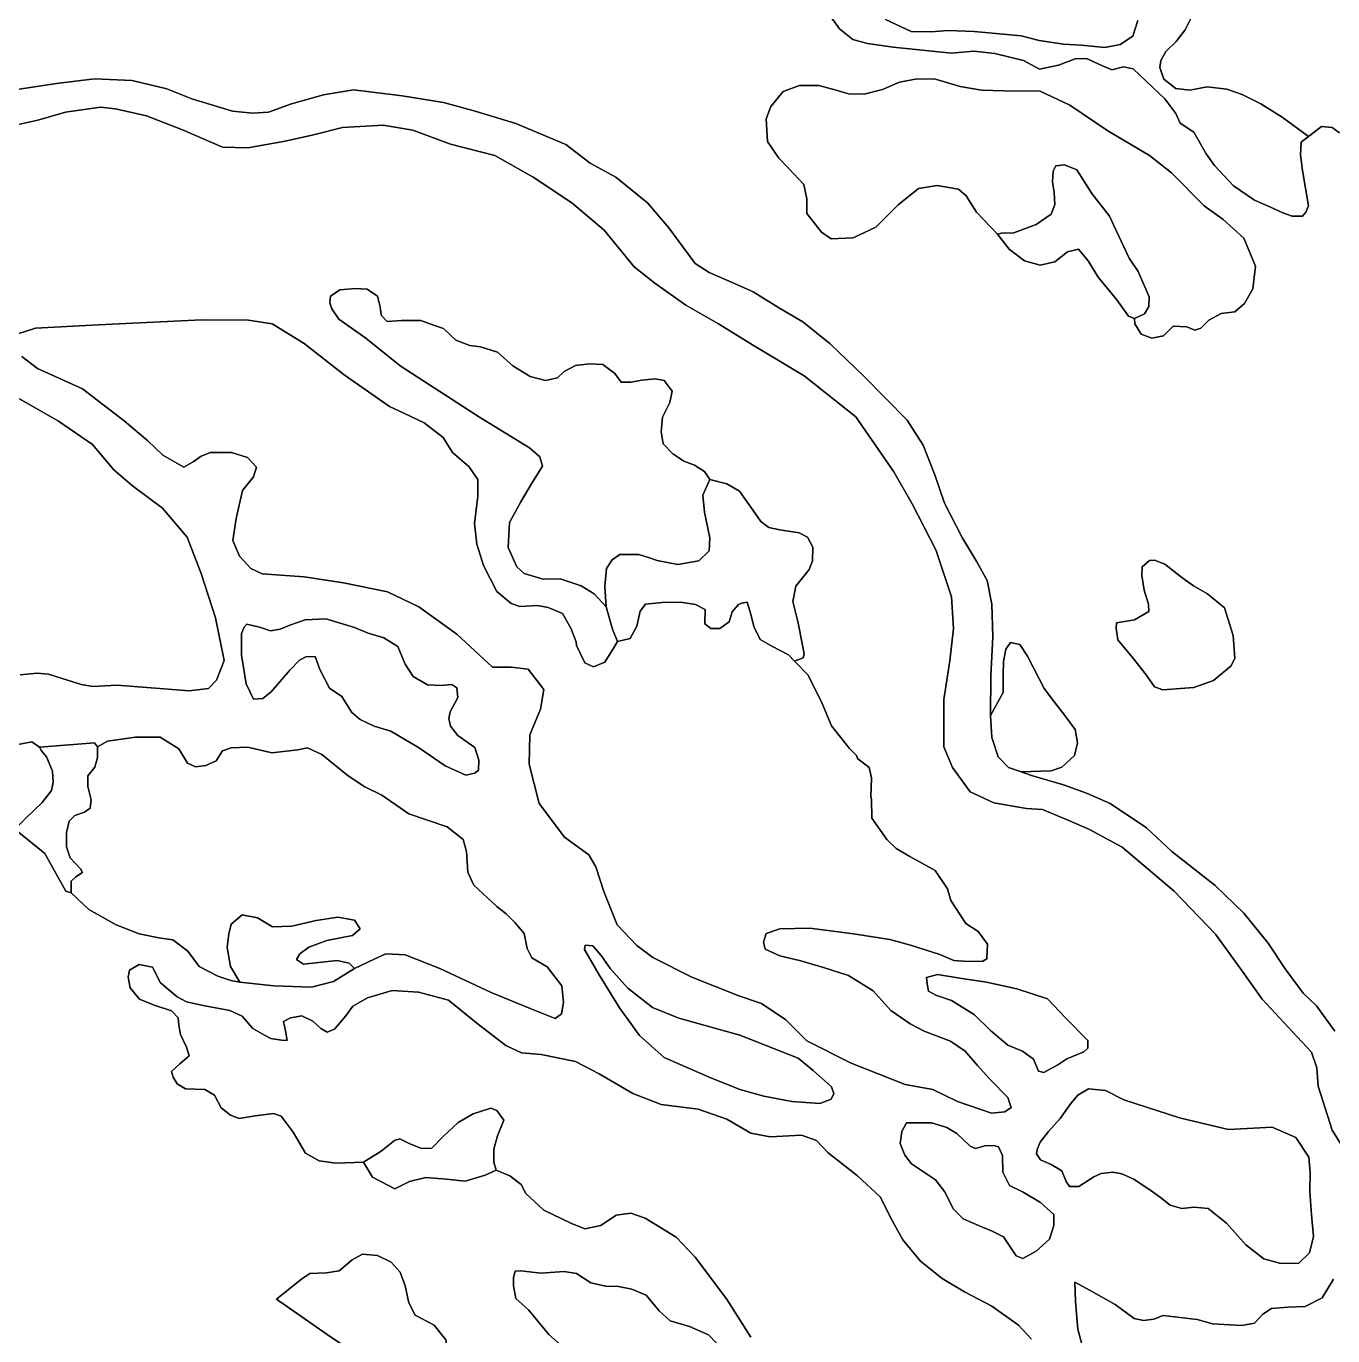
# Model space of a CAD drawing. Header units: inches. Extents: x 288635 to 1232953, y 676945 to 1655780.
# Drawn here: x 515215 to 532938, y 738038 to 755798 of the extents above; entities that cross this region are included whole.
import ezdxf

# ---------------------------------------------------------------- set-up
doc = ezdxf.new("R2010")
doc.units = ezdxf.units.IN
doc.header["$MEASUREMENT"] = 0

msp = doc.modelspace()

# ---------------------------------------------------------------- linework, layer by layer
at = {"color": 1}
for points in [[(526077.1665, 756000.0593), (526244.8069, 755761.2988), (526427.6872, 755619.0585), (526625.8076, 755563.1784), (526976.3283, 755512.3783), (527763.8886, 755430.8721), (528069.7476, 755458.3888), (528355.4982, 755426.6387), (528742.8489, 755331.3885), (528958.7494, 755217.0883), (529215.2899, 755270.4284), (529443.8903, 755356.7886), (529596.2906, 755361.8686), (529814.7311, 755260.2684), (529941.7313, 755204.3883), (530099.2116, 755245.0283), (530231.2919, 755219.6283), (530658.0128, 754813.2275), (530810.4131, 754615.1071), (530866.2932, 754483.0268), (531054.2536, 754361.1066), (531221.8939, 754066.466), (531332.0977, 753908.4379), (531592.5098, 753633.0407), (531876.9904, 753440.0003), (532085.2708, 753348.5601), (532257.9911, 753267.2799), (532384.9914, 753221.5598), (532527.2317, 753221.5598), (532572.9518, 753277.4399), (532608.5118, 753363.8001), (532525.8067, 753840.1078), (532500.115, 754052.0645), (532506.5379, 754225.4837), (532606.2062, 754300.2349), (532686.38, 754360.3652), (532782.724, 754437.4404), (532930.4514, 754424.5946), (533026.7954, 754353.9423)], [(531027.5906, 755927.5347), (530936.1504, 755749.7344), (530814.2301, 755592.2541), (530814.2301, 755592.2541), (530671.9898, 755455.0938), (530605.9497, 755333.1735), (530590.7097, 755236.6533), (530646.5898, 755079.173), (530809.1501, 754952.1728), (530997.1105, 754931.8527), (531235.871, 754977.5728), (531500.0315, 754942.0128), (531708.3119, 754870.8926), (531962.3124, 754743.8924), (532251.873, 754566.092), (532606.2062, 754300.2349), (532506.5379, 754225.4837), (532500.115, 754052.0645), (532525.8067, 753840.1078), (532608.5118, 753363.8001), (532572.9518, 753277.4399), (532527.2317, 753221.5598), (532384.9914, 753221.5598), (532257.9911, 753267.2799), (532085.2708, 753348.5601), (531876.9904, 753440.0003), (531592.5098, 753633.0407), (531332.0977, 753908.4379), (531221.8939, 754066.466), (531054.2536, 754361.1066), (530866.2932, 754483.0268), (530810.4131, 754615.1071), (530658.0128, 754813.2275), (530231.2919, 755219.6283), (530099.2116, 755245.0283), (529941.7313, 755204.3883), (529814.7311, 755260.2684), (529596.2906, 755361.8686), (529443.8903, 755356.7886), (529215.2899, 755270.4284), (528958.7494, 755217.0883), (528742.8489, 755331.3885), (528355.4982, 755426.6387), (528069.7476, 755458.3888), (527763.8886, 755430.8721), (526976.3283, 755512.3783), (526625.8076, 755563.1784), (526427.6872, 755619.0585), (526244.8069, 755761.2988), (526077.1665, 756000.0593)], [(530291.7228, 755875.3114), (530225.6826, 755661.951), (530052.9623, 755550.1908), (529844.6819, 755509.5507), (529529.7213, 755540.0308), (529285.8808, 755555.2708), (528955.6801, 755606.0709), (528711.8396, 755667.031), (528071.7583, 755727.9911), (527721.2376, 755738.1512), (527487.5572, 755722.9111), (527218.3166, 755727.9911), (526872.8759, 755890.5515)], [(526872.8759, 755890.5515), (527218.3166, 755727.9911), (527487.5572, 755722.9111), (527721.2376, 755738.1512), (528071.7583, 755727.9911), (528711.8396, 755667.031), (528955.6801, 755606.0709), (529285.8808, 755555.2708), (529529.7213, 755540.0308), (529844.6819, 755509.5507), (530052.9623, 755550.1908), (530225.6826, 755661.951), (530291.7228, 755875.3114)], [(533026.7954, 754353.9423), (532930.4514, 754424.5946), (532782.724, 754437.4404), (532686.38, 754360.3652), (532606.2062, 754300.2349), (532251.873, 754566.092), (531962.3124, 754743.8924), (531708.3119, 754870.8926), (531500.0315, 754942.0128), (531235.871, 754977.5728), (530997.1105, 754931.8527), (530809.1501, 754952.1728), (530646.5898, 755079.173), (530590.7097, 755236.6533), (530605.9497, 755333.1735), (530671.9898, 755455.0938), (530814.2301, 755592.2541), (530936.1504, 755749.7344), (531027.5906, 755927.5347)], [(532964.1071, 742168.0234), (532715.1866, 742513.4641), (532537.3862, 742686.1844), (532293.5457, 743016.3851), (532059.8653, 743361.8258), (531729.6646, 743768.2266), (531473.3876, 744017.7594), (531343.5838, 744144.1473), (530754.3027, 744606.4282), (530408.862, 744926.4689), (529916.101, 745256.6695), (529596.0603, 745398.9098), (529286.1797, 745510.6701), (528849.2988, 745637.6703), (528710.3165, 745685.5167), (529116.4284, 745700.4014), (529263.7487, 745751.2015), (529436.4691, 745908.6818), (529477.1092, 746081.4022), (529441.5491, 746259.2025), (529304.3888, 746452.2429), (529162.1485, 746630.0433), (529024.9883, 746818.0036), (528796.3878, 747254.8845), (528694.7876, 747412.3648), (528567.7873, 747437.7649), (528501.7472, 747351.4047), (528471.2671, 747183.7644), (528466.1871, 747005.964), (528466.1871, 746762.1235), (528295.5777, 746450.4719), (528300.6577, 746988.953), (528326.0578, 747517.2741), (528310.8178, 747959.235), (528249.8576, 748279.2756), (528107.6174, 748533.2761), (527909.497, 748863.4768), (527670.7365, 749330.8377), (527538.6562, 749711.8385), (527381.1759, 750118.2393), (527162.7355, 750453.5199), (526578.5343, 751052.9611), (526121.3334, 751489.842), (525750.4926, 751789.5626), (525432.2512, 751974.8772), (525076.6505, 752193.3176), (524822.65, 752310.1578), (524477.2093, 752457.4781), (524289.2489, 752579.3984), (524121.6086, 752807.9988), (523933.6482, 753061.9993), (523644.0876, 753402.36), (523576.0401, 753457.5985), (523212.2867, 753752.8807), (522866.846, 753940.8411), (522536.6454, 754194.8416), (521855.924, 754479.3222), (521307.2829, 754646.9625), (520875.4821, 754763.8027), (520316.6809, 754855.2429), (519874.7201, 754906.043), (519656.2796, 754936.5231), (519249.8788, 754865.4029), (518812.9979, 754743.4827), (518503.1173, 754631.7225), (518284.6769, 754616.4824), (518015.4363, 754646.9625), (517461.7152, 754814.6028), (517121.3546, 754946.6831), (516653.9936, 755063.5233), (516140.9126, 755083.8434), (515627.8316, 755022.8832), (515002.9903, 754926.3631)], [(515002.9903, 754926.3631), (515627.8316, 755022.8832), (516140.9126, 755083.8434), (516653.9936, 755063.5233), (517121.3546, 754946.6831), (517461.7152, 754814.6028), (518015.4363, 754646.9625), (518284.6769, 754616.4824), (518503.1173, 754631.7225), (518812.9979, 754743.4827), (519249.8788, 754865.4029), (519656.2796, 754936.5231), (519874.7201, 754906.043), (520316.6809, 754855.2429), (520875.4821, 754763.8027), (521307.2829, 754646.9625), (521855.924, 754479.3222), (522536.6454, 754194.8416), (522866.846, 753940.8411), (523212.2867, 753752.8807), (523576.0401, 753457.5985), (523644.0876, 753402.36), (523933.6482, 753061.9993), (524121.6086, 752807.9988), (524289.2489, 752579.3984), (524477.2093, 752457.4781), (524822.65, 752310.1578), (525076.6505, 752193.3176), (525432.2512, 751974.8772), (525750.4926, 751789.5626), (526121.3334, 751489.842), (526578.5343, 751052.9611), (527162.7355, 750453.5199), (527381.1759, 750118.2393), (527538.6562, 749711.8385), (527670.7365, 749330.8377), (527909.497, 748863.4768), (528107.6174, 748533.2761), (528249.8576, 748279.2756), (528310.8178, 747959.235), (528326.0578, 747517.2741), (528300.6577, 746988.953), (528295.5777, 746450.4719), (528310.8178, 746150.7513), (528397.1779, 745891.6708), (528539.4182, 745744.3505), (528710.3165, 745685.5167), (528849.2988, 745637.6703), (529286.1797, 745510.6701), (529596.0603, 745398.9098), (529916.101, 745256.6695), (530408.862, 744926.4689), (530754.3027, 744606.4282), (531343.5838, 744144.1473), (531473.3876, 744017.7594), (531729.6646, 743768.2266), (532059.8653, 743361.8258), (532293.5457, 743016.3851), (532537.3862, 742686.1844), (532715.1866, 742513.4641), (532964.1071, 742168.0234)], [(514759.1498, 754387.882), (515373.8311, 754525.0423), (515749.7518, 754631.7225), (516222.1928, 754697.7626), (516425.3932, 754677.4426), (516847.034, 754580.9224), (517334.715, 754392.962), (517878.2761, 754159.2815), (518223.7168, 754149.1215), (518726.6378, 754240.5617), (519112.7185, 754326.9219), (519503.8793, 754423.442), (520057.6004, 754453.9221), (520458.9212, 754387.882), (520972.0023, 754199.9216), (521571.4435, 754042.4413), (522089.6045, 753752.8807), (522617.9255, 753402.36), (523054.8064, 753031.5193), (523461.2072, 752533.6783), (523740.6078, 752315.2378), (524162.2486, 752015.5172), (524604.2095, 751761.5167), (525066.4904, 751477.0362), (525765.7327, 751058.0412), (526466.7741, 750499.24), (526984.9351, 749752.4785), (527233.8556, 749320.6777), (527553.8963, 748695.8364), (527767.2567, 748060.8352), (527792.6567, 747629.0343), (527741.8566, 747192.1534), (527660.5765, 746668.9124), (527660.5765, 746196.4714), (527660.5765, 746023.7511), (527777.4167, 745744.3505), (528021.2572, 745414.1499), (528341.2978, 745266.8296), (528783.2587, 745190.6294), (529001.6991, 745175.3894), (529357.2999, 745028.0691), (529636.7004, 744906.1488), (530078.6613, 744662.3084), (530784.7827, 744067.9472), (531348.6638, 743483.746), (531689.0245, 743011.3051), (531978.5851, 742604.9042), (532390.0659, 742157.8634), (532649.1464, 741883.5428), (532720.2666, 741670.1824), (532740.5866, 741421.2619), (532928.547, 740826.9007), (533202.8676, 740390.0198)], [(533202.8676, 740390.0198), (532928.547, 740826.9007), (532740.5866, 741421.2619), (532720.2666, 741670.1824), (532649.1464, 741883.5428), (532390.0659, 742157.8634), (531978.5851, 742604.9042), (531689.0245, 743011.3051), (531348.6638, 743483.746), (530784.7827, 744067.9472), (530078.6613, 744662.3084), (529636.7004, 744906.1488), (529357.2999, 745028.0691), (529001.6991, 745175.3894), (528783.2587, 745190.6294), (528341.2978, 745266.8296), (528021.2572, 745414.1499), (527777.4167, 745744.3505), (527660.5765, 746023.7511), (527660.5765, 746196.4714), (527660.5765, 746668.9124), (527741.8566, 747192.1534), (527792.6567, 747629.0343), (527767.2567, 748060.8352), (527553.8963, 748695.8364), (527233.8556, 749320.6777), (526984.9351, 749752.4785), (526466.7741, 750499.24), (525765.7327, 751058.0412), (525066.4904, 751477.0362), (524604.2095, 751761.5167), (524162.2486, 752015.5172), (523740.6078, 752315.2378), (523461.2072, 752533.6783), (523054.8064, 753031.5193), (522617.9255, 753402.36), (522089.6045, 753752.8807), (521571.4435, 754042.4413), (520972.0023, 754199.9216), (520458.9212, 754387.882), (520057.6004, 754453.9221), (519503.8793, 754423.442), (519112.7185, 754326.9219), (518726.6378, 754240.5617), (518223.7168, 754149.1215), (517878.2761, 754159.2815), (517334.715, 754392.962), (516847.034, 754580.9224), (516425.3932, 754677.4426), (516222.1928, 754697.7626), (515749.7518, 754631.7225), (515373.8311, 754525.0423), (514759.1498, 754387.882)], [(515154.3619, 751318.2447), (515367.7223, 751155.6844), (515977.3236, 750881.3638), (516546.2847, 750444.483), (516866.3253, 750175.2424), (517069.5257, 749982.202), (517354.0063, 749819.6417), (517481.0066, 749890.7619), (517587.6868, 749966.962), (517714.687, 750017.7621), (517999.1676, 750017.7621), (518217.608, 749946.642), (518339.5283, 749819.6417), (518298.8882, 749687.5615), (518151.5679, 749499.6011), (518065.2077, 749123.6803), (518019.4876, 748823.9597), (518110.9278, 748610.5993), (518263.3281, 748442.959), (518415.7284, 748371.8388), (518984.6896, 748331.1987), (519518.0906, 748249.9186), (520117.5318, 748127.9983), (520539.1727, 747924.7979), (521057.3337, 747553.9572), (521539.9347, 747106.9163), (521793.9352, 747106.9163), (522022.5356, 747076.4362), (522235.8961, 746802.1157), (522190.176, 746537.9552), (522047.9357, 746187.4345), (522037.7757, 745791.1937), (522174.9359, 745257.7926), (522515.2966, 744800.5917), (522845.4973, 744561.8312), (522942.0175, 744399.2709), (523048.6977, 744063.9902), (523231.5781, 743611.8693), (523495.7386, 743332.4687), (523714.179, 743169.9084), (524242.5001, 742900.6679), (524882.5814, 742646.6674), (525187.382, 742545.0672), (525517.5826, 742321.5467), (525802.0632, 742037.0662), (526406.5844, 741737.3456), (527138.1059, 741447.785), (527514.0266, 741376.6648), (527849.3073, 741214.1045), (528306.5082, 741056.6242), (528489.3886, 741076.9442), (528575.7488, 741132.8243), (528530.0287, 741269.9846), (528286.1882, 741518.9051), (528118.5478, 741701.7855), (527950.9075, 741899.9059), (527752.7871, 742031.9861), (527397.1864, 742169.1464), (527204.146, 742270.7466), (526945.0655, 742448.547), (526701.225, 742717.7875), (526371.0243, 742926.0679), (526030.6637, 743032.7481), (525720.783, 743124.1883), (525436.3025, 743190.2285), (525238.1821, 743281.6686), (525217.862, 743378.1888), (525253.4221, 743495.0291), (525436.3025, 743555.9892), (525842.7033, 743566.1492), (526437.0645, 743489.9491), (526929.8255, 743413.7489), (527209.226, 743337.5488), (527605.4668, 743210.5485), (527798.5072, 743129.2683), (527991.5476, 743114.0283), (528189.668, 743119.1083), (528245.5481, 743149.5884), (528255.7081, 743347.7088), (528128.7079, 743520.4291), (527961.0675, 743627.1093), (527757.8671, 743942.07), (527712.147, 744099.5503), (527544.5067, 744348.4708), (527199.066, 744536.4311), (527016.1856, 744648.1914), (526889.1854, 744770.1116), (526685.985, 745059.6722), (526682.8168, 745313.1251), (526670.962, 745347.038), (526680.905, 745603.2333), (526650.4249, 745745.4736), (526489.6396, 745865.7437), (526475.6878, 745905.6552), (526381.1844, 746004.5541), (526137.3439, 746309.3547), (526010.3436, 746614.1553), (525822.3832, 746995.1561), (525637.7217, 747186.786), (525752.7278, 747229.815), (525767.9678, 747280.6151), (525747.6478, 747382.2153), (525681.6076, 747722.576), (525615.5675, 747996.8965), (525656.2076, 748205.177), (525834.0079, 748428.6974), (525879.728, 748545.5376), (525884.808, 748733.498), (525813.6879, 748870.6583), (525701.9277, 748926.5384), (525437.7671, 748967.1785), (525290.4469, 748997.6586), (525178.6866, 749078.9387), (525077.0864, 749231.339), (524889.126, 749490.4195), (524716.4057, 749592.0197), (524489.7625, 749651.3593), (524413.5624, 749758.0395), (524281.4821, 749844.3997), (524134.1618, 749900.2798), (523986.8415, 749996.8), (523854.7613, 750133.9603), (523829.3612, 750296.5206), (523844.6012, 750494.641), (523946.2014, 750692.7614), (523976.6815, 750850.2417), (523870.0013, 750992.482), (523748.081, 751017.8821), (523565.2007, 750997.562), (523417.8804, 750972.162), (523285.8001, 750972.162), (523199.4399, 751089.0022), (523036.8796, 751210.9224), (522853.9993, 751221.0825), (522666.0389, 751195.6824), (522513.6386, 751114.4023), (522422.1984, 751028.0421), (522259.6381, 750992.482), (522051.3576, 751048.3621), (521817.6772, 751190.6024), (521608.1695, 751377.8827), (521379.569, 751449.0029), (521232.2487, 751469.3229), (521044.2883, 751540.443), (520876.648, 751697.9234), (520739.4877, 751743.6434), (520566.7674, 751804.6036), (520307.6869, 751804.6036), (520109.5665, 751794.4436), (520028.2863, 751880.8037), (520018.1263, 751992.5639), (519982.5662, 752134.8042), (519840.3259, 752231.3244), (519677.7656, 752241.4844), (519469.4852, 752221.1644), (519469.4852, 752221.1644), (519342.4849, 752134.8042), (519332.3249, 752048.4441), (519362.805, 751967.1639), (519454.2451, 751824.9236), (519820.0059, 751565.8431), (520288.5941, 751190.6024), (521365.5563, 750494.641), (522041.1976, 750078.0802), (522183.4379, 749956.1599), (522218.998, 749829.1597), (522071.6777, 749600.5592), (521924.3574, 749346.5587), (521771.9571, 749067.1582), (521751.637, 748726.7975), (521868.4773, 748467.717), (521970.0775, 748376.2768), (522229.158, 748300.0766), (522457.7585, 748305.1566), (522742.239, 748208.6364), (522920.0394, 748101.9562), (523082.5997, 747924.1559), (523167.0026, 747620.9758), (523236.6581, 747452.357), (523190.938, 747376.1568), (523063.9377, 747172.9564), (522911.5374, 747111.9963), (522794.6972, 747162.7964), (522680.2804, 747397.5882), (522674.722, 747451.113), (522601.6568, 747635.2373), (522489.8966, 747833.3577), (522296.8562, 747914.6379), (522149.5359, 747940.038), (521910.7754, 747929.8779), (521793.9352, 747970.518), (521600.8948, 748133.0783), (521418.0144, 748483.599), (521326.5743, 748773.1596), (521296.0942, 749052.5602), (521341.8143, 749423.4009), (521341.8143, 749652.0014), (521219.894, 749824.7217), (520996.3736, 750017.7621), (520869.3733, 750220.9625), (520615.3728, 750419.0829), (520335.9723, 750551.1632), (520142.8326, 750639.9714), (519528.2507, 751069.3242), (518984.6896, 751496.0451), (518552.8887, 751760.2056), (518232.8481, 751811.0057), (517597.8468, 751816.0857), (516195.764, 751750.0456), (515342.3223, 751704.3255), (515088.3218, 751623.0453)], [(515088.3218, 751623.0453), (515342.3223, 751704.3255), (516195.764, 751750.0456), (517597.8468, 751816.0857), (518232.8481, 751811.0057), (518552.8887, 751760.2056), (518984.6896, 751496.0451), (519528.2507, 751069.3242), (520142.8326, 750639.9714), (520335.9723, 750551.1632), (520615.3728, 750419.0829), (520869.3733, 750220.9625), (520996.3736, 750017.7621), (520996.3736, 750017.7621), (521219.894, 749824.7217), (521341.8143, 749652.0014), (521341.8143, 749423.4009), (521296.0942, 749052.5602), (521326.5743, 748773.1596), (521418.0144, 748483.599), (521600.8948, 748133.0783), (521793.9352, 747970.518), (521910.7754, 747929.8779), (522149.5359, 747940.038), (522296.8562, 747914.6379), (522489.8966, 747833.3577), (522601.6568, 747635.2373), (522674.722, 747451.113), (522680.2804, 747397.5882), (522794.6972, 747162.7964), (522911.5374, 747111.9963), (523063.9377, 747172.9564), (523190.938, 747376.1568), (523236.6581, 747452.357), (523409.3784, 747492.9971), (523495.7386, 747660.6374), (523541.4587, 747863.8378), (523617.6588, 747960.358), (523841.1793, 747980.678), (524089.6773, 747988.6941), (524294.639, 747956.6569), (524425.3804, 747889.2379), (524420.3004, 747691.1175), (524501.5806, 747630.1573), (524623.5008, 747630.1573), (524750.5011, 747721.5975), (524791.1412, 747853.6778), (524877.5014, 747955.278), (524918.1414, 747975.598), (524994.3416, 747985.758), (525045.1417, 747823.1977), (525085.7818, 747655.5574), (525172.1419, 747482.837), (525331.1505, 747388.724), (525553.1427, 747274.5566), (525637.7217, 747186.786), (525822.3832, 746995.1561), (526010.3436, 746614.1553), (526137.3439, 746309.3547), (526381.1844, 746004.5541), (526475.6878, 745905.6552), (526489.6396, 745865.7437), (526650.4249, 745745.4736), (526680.905, 745603.2333), (526670.962, 745347.038), (526682.8168, 745313.1251), (526685.985, 745059.6722), (526889.1854, 744770.1116), (527016.1856, 744648.1914), (527199.066, 744536.4311), (527544.5067, 744348.4708), (527712.147, 744099.5503), (527757.8671, 743942.07), (527961.0675, 743627.1093), (528128.7079, 743520.4291), (528255.7081, 743347.7088), (528245.5481, 743149.5884), (528189.668, 743119.1083), (527991.5476, 743114.0283), (527798.5072, 743129.2683), (527605.4668, 743210.5485), (527209.226, 743337.5488), (526929.8255, 743413.7489), (526437.0645, 743489.9491), (525842.7033, 743566.1492), (525436.3025, 743555.9892), (525253.4221, 743495.0291), (525217.862, 743378.1888), (525238.1821, 743281.6686), (525436.3025, 743190.2285), (525720.783, 743124.1883), (526030.6637, 743032.7481), (526371.0243, 742926.0679), (526701.225, 742717.7875), (526945.0655, 742448.547), (527204.146, 742270.7466), (527397.1864, 742169.1464), (527752.7871, 742031.9861), (527950.9075, 741899.9059), (528118.5478, 741701.7855), (528286.1882, 741518.9051), (528530.0287, 741269.9846), (528575.7488, 741132.8243), (528489.3886, 741076.9442), (528306.5082, 741056.6242), (527849.3073, 741214.1045), (527514.0266, 741376.6648), (527138.1059, 741447.785), (526406.5844, 741737.3456), (525802.0632, 742037.0662), (525517.5826, 742321.5467), (525187.382, 742545.0672), (524882.5814, 742646.6674), (524242.5001, 742900.6679), (523714.179, 743169.9084), (523495.7386, 743332.4687), (523231.5781, 743611.8693), (523048.6977, 744063.9902), (522942.0175, 744399.2709), (522845.4973, 744561.8312), (522515.2966, 744800.5917), (522174.9359, 745257.7926), (522037.7757, 745791.1937), (522047.9357, 746187.4345), (522190.176, 746537.9552), (522235.8961, 746802.1157), (522022.5356, 747076.4362), (521793.9352, 747106.9163), (521539.9347, 747106.9163), (521057.3337, 747553.9572), (520539.1727, 747924.7979), (520117.5318, 748127.9983), (519518.0906, 748249.9186), (518984.6896, 748331.1987), (518415.7284, 748371.8388), (518263.3281, 748442.959), (518110.9278, 748610.5993), (518019.4876, 748823.9597), (518065.2077, 749123.6803), (518151.5679, 749499.6011), (518298.8882, 749687.5615), (518339.5283, 749819.6417), (518217.608, 749946.642), (517999.1676, 750017.7621), (517714.687, 750017.7621), (517587.6868, 749966.962), (517481.0066, 749890.7619), (517354.0063, 749819.6417), (517069.5257, 749982.202), (516866.3253, 750175.2424), (516546.2847, 750444.483), (515977.3236, 750881.3638), (515367.7223, 751155.6844), (515154.3619, 751318.2447)], [(514936.7996, 750854.9905), (515653.081, 750443.5096), (516115.362, 750123.469), (516404.9225, 749783.1083), (516658.923, 749564.6679), (517065.3238, 749259.8673), (517400.6045, 748868.7065), (517588.5649, 748375.9455), (517781.6053, 747776.5043), (517898.4455, 747197.3832), (517796.8453, 746928.1426), (517690.1651, 746816.3824), (517426.0046, 746785.9023), (516968.8037, 746821.4624), (516445.5626, 746862.1025), (516120.442, 746841.7824), (515962.9616, 746872.2625), (515515.9208, 747009.4228), (515363.5204, 747024.6628), (515134.92, 746999.2628)], [(515134.92, 746999.2628), (515363.5204, 747024.6628), (515515.9208, 747009.4228), (515962.9616, 746872.2625), (516120.442, 746841.7824), (516445.5626, 746862.1025), (516968.8037, 746821.4624), (517426.0046, 746785.9023), (517690.1651, 746816.3824), (517796.8453, 746928.1426), (517898.4455, 747197.3832), (517781.6053, 747776.5043), (517588.5649, 748375.9455), (517400.6045, 748868.7065), (517065.3238, 749259.8673), (516658.923, 749564.6679), (516404.9225, 749783.1083), (516115.362, 750123.469), (515653.081, 750443.5096), (514936.7996, 750854.9905)], [(515062.71, 744906.9544), (515466.5709, 744579.2937), (515751.0514, 744066.2127), (515827.2516, 744045.8927), (516066.0121, 743817.2922), (516436.8528, 743609.0118), (516746.7334, 743487.0916), (517015.974, 743436.2914), (517203.9343, 743405.8114), (517407.1347, 743253.4111), (517559.5351, 743045.1307), (517813.5356, 742913.0504), (517991.3359, 742857.1703), (518113.2562, 742831.7702), (518575.5371, 742786.0501), (519083.5381, 742765.7301), (519383.2587, 742841.9303), (519667.7393, 743019.7306), (519936.9798, 743146.7309), (520094.4601, 743217.851), (520353.5406, 743202.611), (520825.9816, 743019.7306), (521521.943, 742694.61), (522050.264, 742476.1695), (522390.6247, 742339.0093), (522476.9849, 742405.0494), (522502.3849, 742557.4497), (522482.0649, 742786.0501), (522283.9445, 743040.0507), (522075.6641, 743161.9709), (522009.624, 743288.9712), (521968.9839, 743492.1716), (521841.9836, 743644.5719), (521725.1434, 743761.4121), (521598.1431, 743857.9323), (521288.2625, 744147.4929), (521206.9823, 744325.2932), (521186.6623, 744604.6938), (521140.9422, 744767.2541), (520927.5818, 744939.9745), (520404.3407, 745117.7748), (520038.58, 745371.7753), (519809.9796, 745483.5355), (519581.3791, 745630.8558), (519225.7784, 745920.4164), (519225.7784, 745920.4164), (519032.738, 746011.8566), (518900.6577, 745986.4565), (518545.057, 745945.8165), (518219.9364, 746022.0166), (517996.4159, 746011.8566), (517879.5757, 745971.2165), (517793.2155, 745834.0562), (517650.9752, 745773.0961), (517513.815, 745752.7761), (517402.0547, 745803.5762), (517285.2145, 745996.6166), (517031.214, 746154.0969), (516695.9333, 746154.0969), (516320.0126, 746103.2968), (516182.8523, 746027.0966), (516142.2122, 746077.8967), (515395.4507, 746022.0166), (515293.8505, 746093.1368), (515080.4901, 746052.4967)], [(515212.5704, 745056.8147), (515431.0108, 745270.1751), (515558.011, 745432.7354), (515583.4111, 745544.4957), (515573.2511, 745696.896), (515491.9709, 745889.9364), (515420.8508, 745971.2165), (515395.4507, 746022.0166), (516142.2122, 746077.8967), (516182.8523, 746027.0966), (516182.8523, 745879.7763), (516147.2922, 745747.6961), (516050.772, 745630.8558), (516050.772, 745488.6156), (516096.4921, 745305.7352), (516081.2521, 745193.975), (516005.0519, 745138.0949), (515872.9717, 745092.3748), (515796.7715, 745016.1746), (515761.2115, 744863.7743), (515761.2115, 744670.7339), (515812.0116, 744518.3336), (515954.2518, 744371.0133), (515979.6519, 744320.2132), (515888.2117, 744264.3331), (515827.2516, 744203.373), (515827.2516, 744203.373), (515827.2516, 744045.8927), (515751.0514, 744066.2127), (515466.5709, 744579.2937), (515062.71, 744906.9544)], [(525042.1783, 738018.7781), (524711.9777, 738536.9392), (524290.3368, 739105.9003), (524031.2563, 739375.1408), (523609.6155, 739634.2213), (523416.5751, 739700.2615), (523218.4547, 739674.8614), (523010.1743, 739532.6211), (522791.7338, 739486.9011), (522603.7735, 739563.1012), (522238.0127, 739740.9016), (521994.1723, 739969.502), (521927.5821, 740091.5841), (521775.7318, 740208.2625), (521587.7714, 740284.4626), (521557.2914, 740391.1429), (521557.2914, 740568.9432), (521608.0915, 740751.8236), (521694.4517, 740960.104), (521597.9315, 741092.1843), (521516.6513, 741122.6643), (521277.8908, 741046.4642), (521074.6904, 740929.6239), (520871.49, 740741.6636), (520719.0897, 740584.1832), (520576.8494, 740579.1032), (520409.2091, 740645.1434), (520282.2088, 740711.1835), (520211.0887, 740685.7834), (520028.2083, 740543.5432), (519789.4478, 740391.1429), (519418.6071, 740380.9828), (519190.0066, 740411.4629), (519002.0463, 740513.0631), (518834.4059, 740797.5437), (518671.8456, 741015.9841), (518570.2454, 741051.5442), (518321.3249, 741021.0641), (518102.8845, 740985.504), (517986.0442, 741031.2241), (517859.044, 741127.7443), (517767.6038, 741300.4647), (517640.6035, 741376.6648), (517376.443, 741386.8249), (517264.6828, 741452.865), (517208.8027, 741544.3052), (517188.4826, 741620.5053), (517300.2429, 741727.1855), (517427.2431, 741833.8657), (517391.683, 741950.706), (517310.4029, 742123.4263), (517285.0028, 742250.4266), (517274.8428, 742352.0268), (517188.4826, 742443.467), (516949.7222, 742519.6671), (516751.6018, 742600.9473), (516624.6015, 742758.4276), (516599.2015, 742900.6679), (516614.4415, 742997.1881), (516746.5218, 743073.3882), (516929.4021, 743037.8282), (517036.0823, 742824.4677), (517264.6828, 742636.5073), (517391.683, 742565.3872), (517640.6035, 742514.5871), (517975.8842, 742448.547), (518143.5246, 742372.3468), (518290.8448, 742204.7065), (518448.3252, 742113.2663), (518534.6853, 742067.5462), (518676.9256, 742047.2262), (518676.9256, 742047.2262), (518753.1258, 742042.1462), (518732.8057, 742174.2264), (518707.4057, 742301.2267), (518798.8459, 742352.0268), (518956.3262, 742377.4268), (519103.6465, 742306.3067), (519210.3267, 742204.7065), (519296.6869, 742153.9064), (519398.2871, 742194.5465), (519550.6874, 742377.4268), (519647.2076, 742509.5071), (519845.328, 742621.2673), (520180.6086, 742722.8675), (520536.2093, 742697.4675), (520942.6102, 742590.7873), (521349.011, 742260.5866), (521719.8517, 741976.106), (521933.2121, 741874.5058), (522202.4527, 741854.1858), (522664.7336, 741757.6656), (522984.7742, 741590.0253), (523441.9751, 741325.8647), (523828.0559, 741173.4644), (524330.9769, 741112.5043), (524717.0577, 740975.344), (525042.1783, 740787.3837), (525306.3389, 740736.5835), (525733.0597, 740756.9036), (525936.2601, 740685.7834), (526093.7405, 740518.1431), (526489.9812, 740208.2625), (526804.9419, 739918.7019), (526937.0221, 739644.3814), (527104.6625, 739339.5808), (527343.423, 739050.0202), (527638.0635, 738816.3397), (527942.8642, 738633.4593), (528313.7049, 738440.419), (528674.3856, 738181.3384), (528852.186, 737993.3781)], [(528852.186, 737993.3781), (528674.3856, 738181.3384), (528313.7049, 738440.419), (527942.8642, 738633.4593), (527638.0635, 738816.3397), (527343.423, 739050.0202), (527104.6625, 739339.5808), (526937.0221, 739644.3814), (526804.9419, 739918.7019), (526489.9812, 740208.2625), (526093.7405, 740518.1431), (525936.2601, 740685.7834), (525733.0597, 740756.9036), (525306.3389, 740736.5835), (525042.1783, 740787.3837), (524717.0577, 740975.344), (524330.9769, 741112.5043), (523828.0559, 741173.4644), (523441.9751, 741325.8647), (522984.7742, 741590.0253), (522664.7336, 741757.6656), (522202.4527, 741854.1858), (521933.2121, 741874.5058), (521719.8517, 741976.106), (521349.011, 742260.5866), (520942.6102, 742590.7873), (520536.2093, 742697.4675), (520180.6086, 742722.8675), (519845.328, 742621.2673), (519647.2076, 742509.5071), (519550.6874, 742377.4268), (519398.2871, 742194.5465), (519296.6869, 742153.9064), (519210.3267, 742204.7065), (519103.6465, 742306.3067), (518956.3262, 742377.4268), (518798.8459, 742352.0268), (518707.4057, 742301.2267), (518732.8057, 742174.2264), (518753.1258, 742042.1462), (518676.9256, 742047.2262), (518534.6853, 742067.5462), (518448.3252, 742113.2663), (518290.8448, 742204.7065), (518143.5246, 742372.3468), (517975.8842, 742448.547), (517640.6035, 742514.5871), (517391.683, 742565.3872), (517264.6828, 742636.5073), (517036.0823, 742824.4677), (516929.4021, 743037.8282), (516746.5218, 743073.3882), (516614.4415, 742997.1881), (516599.2015, 742900.6679), (516624.6015, 742758.4276), (516751.6018, 742600.9473), (516949.7222, 742519.6671), (517188.4826, 742443.467), (517274.8428, 742352.0268), (517285.0028, 742250.4266), (517310.4029, 742123.4263), (517391.683, 741950.706), (517427.2431, 741833.8657), (517300.2429, 741727.1855), (517188.4826, 741620.5053), (517208.8027, 741544.3052), (517264.6828, 741452.865), (517376.443, 741386.8249), (517640.6035, 741376.6648), (517767.6038, 741300.4647), (517859.044, 741127.7443), (517986.0442, 741031.2241), (518102.8845, 740985.504), (518321.3249, 741021.0641), (518570.2454, 741051.5442), (518671.8456, 741015.9841), (518834.4059, 740797.5437), (519002.0463, 740513.0631), (519190.0066, 740411.4629), (519418.6071, 740380.9828), (519789.4478, 740391.1429), (519912.5891, 740189.1995), (520217.3897, 740031.7192), (520415.5101, 740128.2394), (520633.9505, 740184.1195), (520918.4311, 740163.7994), (521167.3516, 740133.3194), (521441.6721, 740214.5996), (521587.7714, 740284.4626), (521775.7318, 740208.2625), (521927.5821, 740091.5841), (521994.1723, 739969.502), (522238.0127, 739740.9016), (522603.7735, 739563.1012), (522791.7338, 739486.9011), (523010.1743, 739532.6211), (523218.4547, 739674.8614), (523416.5751, 739700.2615), (523609.6155, 739634.2213), (524031.2563, 739375.1408), (524290.3368, 739105.9003), (524290.3368, 739105.9003), (524711.9777, 738536.9392), (525042.1783, 738018.7781)], [(522456.7312, 737918.7842), (522304.3309, 738055.9445), (522030.0103, 738391.2252), (521857.29, 738543.6255), (521826.8099, 738716.3458), (521826.8099, 738828.1061), (521847.13, 738914.4662), (521923.3301, 738919.5462), (521923.3301, 738919.5462), (522197.6507, 738889.0662), (522512.6113, 738909.3862), (522680.2516, 738883.9862), (522873.292, 738756.9859), (523071.4124, 738711.2658), (523249.2128, 738706.1858), (523432.0931, 738670.6257), (523625.1335, 738589.3456), (523802.9339, 738375.9852), (523950.2542, 738238.8249), (524214.4147, 738162.6247), (524468.4152, 738050.8645), (524681.7756, 737827.3441)], [(524681.7756, 737827.3441), (524468.4152, 738050.8645), (524214.4147, 738162.6247), (523950.2542, 738238.8249), (523802.9339, 738375.9852), (523625.1335, 738589.3456), (523432.0931, 738670.6257), (523249.2128, 738706.1858), (523071.4124, 738711.2658), (522873.292, 738756.9859), (522680.2516, 738883.9862), (522680.2516, 738883.9862), (522512.6113, 738909.3862), (522197.6507, 738889.0662), (521923.3301, 738919.5462), (521847.13, 738914.4662), (521826.8099, 738828.1061), (521826.8099, 738716.3458), (521857.29, 738543.6255), (522030.0103, 738391.2252), (522304.3309, 738055.9445), (522456.7312, 737918.7842)], [(529528.8246, 737944.3026), (529478.0245, 738127.183), (529447.5444, 738503.1037), (529437.3844, 738767.2643), (529645.6648, 738650.424), (529986.0255, 738462.4637), (530245.106, 738274.5033), (530372.1063, 738244.0232), (530509.2666, 738264.3433), (530636.2668, 738315.1434), (531098.5477, 738259.2633), (531306.8282, 738198.3031), (531703.0689, 738177.9831), (531875.7893, 738208.4632), (531987.5495, 738330.3834), (532104.3897, 738406.5836), (532332.9902, 738426.9036), (532561.5907, 738437.0636), (532795.2711, 738553.9038), (532947.6714, 738807.9044)], [(532947.6714, 738807.9044), (532795.2711, 738553.9038), (532561.5907, 738437.0636), (532332.9902, 738426.9036), (532104.3897, 738406.5836), (531987.5495, 738330.3834), (531875.7893, 738208.4632), (531703.0689, 738177.9831), (531306.8282, 738198.3031), (531098.5477, 738259.2633), (530636.2668, 738315.1434), (530509.2666, 738264.3433), (530372.1063, 738244.0232), (530245.106, 738274.5033), (529986.0255, 738462.4637), (529645.6648, 738650.424), (529437.3844, 738767.2643), (529447.5444, 738503.1037), (529478.0245, 738127.183), (529528.8246, 737944.3026)]]:
    msp.add_lwpolyline(points, dxfattribs=at)
for points in [[(527302.2298, 755085.7202), (527058.3893, 755040.0001), (526829.7889, 754938.3999), (526580.8684, 754877.4398), (526367.5079, 754882.5198), (526199.8676, 754928.2399), (525966.1871, 754994.28), (525702.0266, 754994.28), (525483.5862, 754912.9998), (525315.9458, 754709.7994), (525249.9057, 754542.1591), (525270.2257, 754232.2785), (525422.626, 754008.758), (525554.7063, 753871.5977), (525762.9867, 753653.1573), (525803.6268, 753455.0369), (525803.6268, 753256.9165), (526001.7472, 753002.916), (526133.8275, 752916.5558), (526433.5481, 752926.7159), (526738.3487, 753074.0362), (527043.1493, 753373.7568), (527317.4698, 753597.2772), (527571.4703, 753637.9173), (527861.0309, 753587.1172), (527962.6311, 753495.677), (528104.8714, 753277.2366), (528389.352, 752977.516), (528546.8323, 752774.3156), (528755.1127, 752616.8352), (528968.4731, 752555.8751), (529166.5935, 752601.5952), (529339.3139, 752738.7555), (529486.6342, 752774.3156), (529618.7144, 752616.8352), (529755.8747, 752393.3148), (530009.8752, 752088.5142), (530167.3555, 751864.9937), (530248.6357, 751834.5137), (530253.7157, 751763.3935), (530340.0759, 751621.1532), (530482.3162, 751565.2731), (530639.7965, 751600.8332), (530771.8767, 751727.8335), (530959.8371, 751722.7534), (531066.5173, 751677.0334), (531147.7975, 751702.4334), (531254.4777, 751809.1136), (531422.118, 751900.5538), (531610.0784, 751925.9539), (531742.1587, 752037.7141), (531853.9189, 752235.8345), (531889.479, 752545.7151), (531731.9987, 752921.6358), (531452.5981, 753175.6364), (531193.5176, 753363.5967), (530751.5567, 753810.6376), (530451.8361, 754044.3181), (529887.955, 754379.5988), (529369.7939, 754725.0395), (528968.4731, 754918.0798), (528480.7922, 754923.1598), (528170.9115, 754928.2399), (527881.351, 754979.04), (527551.1503, 755080.6402), (527302.2298, 755085.7202)], [(528968.4731, 754918.0798), (529369.7939, 754725.0395), (529887.955, 754379.5988), (530451.8361, 754044.3181), (530751.5567, 753810.6376), (531193.5176, 753363.5967), (531452.5981, 753175.6364), (531731.9987, 752921.6358), (531889.479, 752545.7151), (531853.9189, 752235.8345), (531742.1587, 752037.7141), (531610.0784, 751925.9539), (531422.118, 751900.5538), (531254.4777, 751809.1136), (531147.7975, 751702.4334), (531066.5173, 751677.0334), (530959.8371, 751722.7534), (530771.8767, 751727.8335), (530639.7965, 751600.8332), (530482.3162, 751565.2731), (530340.0759, 751621.1532), (530253.7157, 751763.3935), (530248.6357, 751834.5137), (530385.796, 751895.4738), (530441.6761, 751997.074), (530446.7561, 752129.1543), (530299.4358, 752469.5149), (530177.5156, 752652.3953), (529999.7152, 753028.3161), (529908.275, 753221.3564), (529669.5145, 753531.2371), (529466.3141, 753851.2777), (529298.6738, 753917.3178), (529181.8336, 753902.0778), (529146.2735, 753830.9577), (529136.1135, 753688.7174), (529156.4335, 753541.3971), (529166.5935, 753378.8368), (529115.7934, 753246.7565), (528912.593, 753109.5962), (528612.8724, 752997.836), (528445.2321, 752992.756), (528389.352, 752977.516), (528104.8714, 753277.2366), (527962.6311, 753495.677), (527861.0309, 753587.1172), (527571.4703, 753637.9173), (527317.4698, 753597.2772), (527043.1493, 753373.7568), (526738.3487, 753074.0362), (526433.5481, 752926.7159), (526133.8275, 752916.5558), (526001.7472, 753002.916), (525803.6268, 753256.9165), (525803.6268, 753455.0369), (525762.9867, 753653.1573), (525554.7063, 753871.5977), (525422.626, 754008.758), (525270.2257, 754232.2785), (525249.9057, 754542.1591), (525315.9458, 754709.7994), (525483.5862, 754912.9998), (525702.0266, 754994.28), (525966.1871, 754994.28), (526199.8676, 754928.2399), (526367.5079, 754882.5198), (526580.8684, 754877.4398), (526829.7889, 754938.3999), (527058.3893, 755040.0001), (527302.2298, 755085.7202), (527551.1503, 755080.6402), (527881.351, 754979.04), (528170.9115, 754928.2399), (528480.7922, 754923.1598), (528968.4731, 754918.0798)], [(529999.7152, 753028.3161), (530177.5156, 752652.3953), (530299.4358, 752469.5149), (530446.7561, 752129.1543), (530441.6761, 751997.074), (530385.796, 751895.4738), (530248.6357, 751834.5137), (530167.3555, 751864.9937), (530009.8752, 752088.5142), (529755.8747, 752393.3148), (529618.7144, 752616.8352), (529486.6342, 752774.3156), (529339.3139, 752738.7555), (529166.5935, 752601.5952), (528968.4731, 752555.8751), (528755.1127, 752616.8352), (528546.8323, 752774.3156), (528389.352, 752977.516), (528445.2321, 752992.756), (528612.8724, 752997.836), (528912.593, 753109.5962), (529115.7934, 753246.7565), (529166.5935, 753378.8368), (529156.4335, 753541.3971), (529136.1135, 753688.7174), (529146.2735, 753830.9577), (529181.8336, 753902.0778), (529298.6738, 753917.3178), (529466.3141, 753851.2777), (529669.5145, 753531.2371), (529908.275, 753221.3564), (529999.7152, 753028.3161)], [(520028.2863, 751880.8037), (520109.5665, 751794.4436), (520307.6869, 751804.6036), (520566.7674, 751804.6036), (520739.4877, 751743.6434), (520876.648, 751697.9234), (521044.2883, 751540.443), (521232.2487, 751469.3229), (521379.569, 751449.0029), (521608.1695, 751377.8827), (521817.6772, 751190.6024), (522051.3576, 751048.3621), (522259.6381, 750992.482), (522422.1984, 751028.0421), (522513.6386, 751114.4023), (522666.0389, 751195.6824), (522853.9993, 751221.0825), (523036.8796, 751210.9224), (523199.4399, 751089.0022), (523285.8001, 750972.162), (523417.8804, 750972.162), (523565.2007, 750997.562), (523748.081, 751017.8821), (523870.0013, 750992.482), (523976.6815, 750850.2417), (523946.2014, 750692.7614), (523844.6012, 750494.641), (523829.3612, 750296.5206), (523854.7613, 750133.9603), (523986.8415, 749996.8), (524134.1618, 749900.2798), (524281.4821, 749844.3997), (524413.5624, 749758.0395), (524489.7625, 749651.3593), (524393.2423, 749437.9989), (524413.5624, 749209.3984), (524489.7625, 748858.8777), (524479.6025, 748681.0774), (524337.3622, 748548.9971), (524052.8816, 748498.197), (523773.4811, 748554.0771), (523669.0241, 748588.1855), (523524.5606, 748635.3573), (523265.4801, 748635.3573), (523163.8799, 748559.1571), (523087.6797, 748442.3169), (523062.2797, 748198.4764), (523082.5997, 747924.1559), (522920.0394, 748101.9562), (522742.239, 748208.6364), (522457.7585, 748305.1566), (522229.158, 748300.0766), (521970.0775, 748376.2768), (521868.4773, 748467.717), (521751.637, 748726.7975), (521771.9571, 749067.1582), (521924.3574, 749346.5587), (522071.6777, 749600.5592), (522218.998, 749829.1597), (522183.4379, 749956.1599), (522041.1976, 750078.0802), (521365.5563, 750494.641), (520288.5941, 751190.6024), (519820.0059, 751565.8431), (519454.2451, 751824.9236), (519362.805, 751967.1639), (519332.3249, 752048.4441), (519342.4849, 752134.8042), (519469.4852, 752221.1644), (519677.7656, 752241.4844), (519840.3259, 752231.3244), (519982.5662, 752134.8042), (520018.1263, 751992.5639), (520028.2863, 751880.8037)], [(525879.728, 748545.5376), (525834.0079, 748428.6974), (525656.2076, 748205.177), (525615.5675, 747996.8965), (525681.6076, 747722.576), (525747.6478, 747382.2153), (525767.9678, 747280.6151), (525752.7278, 747229.815), (525637.7217, 747186.786), (525553.1427, 747274.5566), (525331.1505, 747388.724), (525172.1419, 747482.837), (525085.7818, 747655.5574), (525045.1417, 747823.1977), (524994.3416, 747985.758), (524918.1414, 747975.598), (524877.5014, 747955.278), (524791.1412, 747853.6778), (524750.5011, 747721.5975), (524623.5008, 747630.1573), (524501.5806, 747630.1573), (524420.3004, 747691.1175), (524425.3804, 747889.2379), (524294.639, 747956.6569), (524089.6773, 747988.6941), (523841.1793, 747980.678), (523617.6588, 747960.358), (523541.4587, 747863.8378), (523495.7386, 747660.6374), (523409.3784, 747492.9971), (523236.6581, 747452.357), (523167.0026, 747620.9758), (523082.5997, 747924.1559), (523062.2797, 748198.4764), (523087.6797, 748442.3169), (523163.8799, 748559.1571), (523265.4801, 748635.3573), (523524.5606, 748635.3573), (523669.0241, 748588.1855), (523773.4811, 748554.0771), (524052.8816, 748498.197), (524337.3622, 748548.9971), (524479.6025, 748681.0774), (524489.7625, 748858.8777), (524413.5624, 749209.3984), (524393.2423, 749437.9989), (524489.7625, 749651.3593), (524716.4057, 749592.0197), (524889.126, 749490.4195), (525077.0864, 749231.339), (525178.6866, 749078.9387), (525290.4469, 748997.6586), (525437.7671, 748967.1785), (525701.9277, 748926.5384), (525813.6879, 748870.6583), (525884.808, 748733.498), (525879.728, 748545.5376)], [(531051.9123, 746828.1637), (530630.2715, 746797.6836), (530518.5112, 746838.3237), (530406.751, 747000.884), (530218.7906, 747234.5645), (530020.6702, 747478.405), (530000.3502, 747635.8853), (530005.4302, 747707.0054), (530249.2707, 747747.6455), (530442.3111, 747859.4057), (530437.2311, 747961.0059), (530381.351, 748148.9663), (530345.7909, 748347.0867), (530350.8709, 748463.9269), (530452.4711, 748550.2871), (530518.5112, 748555.3671), (530660.7515, 748504.567), (530889.352, 748321.6866), (531046.8323, 748209.9264), (531239.8727, 748098.1662), (531468.4731, 747910.2058), (531585.3134, 747534.2851), (531610.7134, 747229.4845), (531559.9133, 747122.8042), (531321.1528, 746924.6839), (531051.9123, 746828.1637)], [(530020.6702, 747478.405), (530218.7906, 747234.5645), (530406.751, 747000.884), (530518.5112, 746838.3237), (530630.2715, 746797.6836), (531051.9123, 746828.1637), (531321.1528, 746924.6839), (531559.9133, 747122.8042), (531610.7134, 747229.4845), (531585.3134, 747534.2851), (531468.4731, 747910.2058), (531239.8727, 748098.1662), (531046.8323, 748209.9264), (530889.352, 748321.6866), (530660.7515, 748504.567), (530518.5112, 748555.3671), (530452.4711, 748550.2871), (530350.8709, 748463.9269), (530345.7909, 748347.0867), (530381.351, 748148.9663), (530437.2311, 747961.0059), (530442.3111, 747859.4057), (530249.2707, 747747.6455), (530005.4302, 747707.0054), (530000.3502, 747635.8853), (530020.6702, 747478.405)], [(519670.0676, 747642.6034), (519852.948, 747566.4032), (520066.3084, 747505.4431), (520254.2688, 747383.5228), (520355.869, 747144.7624), (520462.5492, 746977.122), (520660.6696, 746865.3618), (520843.55, 746855.2018), (520990.8702, 746870.4418), (521056.9104, 746824.7217), (521072.1504, 746692.6415), (520965.4702, 746499.6011), (520950.2302, 746408.1609), (520970.5502, 746306.5607), (521072.1504, 746179.5604), (521300.7509, 746017.0001), (521356.631, 745844.2798), (521351.551, 745707.1195), (521300.7509, 745666.4794), (521178.8306, 745641.0794), (520899.4301, 745768.0796), (520538.7493, 746017.0001), (520162.8286, 746235.4405), (519934.2281, 746306.5607), (519746.2678, 746398.0009), (519634.5075, 746489.4411), (519497.3473, 746707.8815), (519329.7069, 746819.6417), (519197.6267, 747073.6422), (519136.6665, 747251.4426), (519009.6663, 747246.3626), (518923.3061, 747200.6425), (518791.2258, 747063.4822), (518537.2253, 746768.8416), (518425.4651, 746682.4814), (518298.4649, 746672.3214), (518196.8647, 746880.6018), (518135.9045, 747266.6826), (518135.9045, 747561.3232), (518171.4646, 747647.6834), (518207.0247, 747688.3235), (518379.745, 747647.6834), (518527.0653, 747596.8833), (518659.1456, 747622.2833), (518791.2258, 747673.0834), (518999.5063, 747749.2836), (519278.9068, 747759.4436), (519670.0676, 747642.6034)], [(518196.8647, 746880.6018), (518298.4649, 746672.3214), (518425.4651, 746682.4814), (518537.2253, 746768.8416), (518791.2258, 747063.4822), (518923.3061, 747200.6425), (519009.6663, 747246.3626), (519136.6665, 747251.4426), (519197.6267, 747073.6422), (519329.7069, 746819.6417), (519497.3473, 746707.8815), (519634.5075, 746489.4411), (519746.2678, 746398.0009), (519934.2281, 746306.5607), (520162.8286, 746235.4405), (520538.7493, 746017.0001), (520899.4301, 745768.0796), (521178.8306, 745641.0794), (521300.7509, 745666.4794), (521351.551, 745707.1195), (521356.631, 745844.2798), (521300.7509, 746017.0001), (521072.1504, 746179.5604), (520970.5502, 746306.5607), (520950.2302, 746408.1609), (520965.4702, 746499.6011), (521072.1504, 746692.6415), (521056.9104, 746824.7217), (520990.8702, 746870.4418), (520843.55, 746855.2018), (520660.6696, 746865.3618), (520462.5492, 746977.122), (520355.869, 747144.7624), (520254.2688, 747383.5228), (520066.3084, 747505.4431), (519852.948, 747566.4032), (519670.0676, 747642.6034), (519278.9068, 747759.4436), (518999.5063, 747749.2836), (518791.2258, 747673.0834), (518659.1456, 747622.2833), (518527.0653, 747596.8833), (518379.745, 747647.6834), (518207.0247, 747688.3235), (518171.4646, 747647.6834), (518135.9045, 747561.3232), (518135.9045, 747266.6826), (518196.8647, 746880.6018)], [(529116.4284, 745700.4014), (528710.3165, 745685.5167), (528539.4182, 745744.3505), (528397.1779, 745891.6708), (528310.8178, 746150.7513), (528295.5777, 746450.4719), (528466.1871, 746762.1235), (528466.1871, 747005.964), (528471.2671, 747183.7644), (528501.7472, 747351.4047), (528567.7873, 747437.7649), (528694.7876, 747412.3648), (528796.3878, 747254.8845), (529024.9883, 746818.0036), (529162.1485, 746630.0433), (529304.3888, 746452.2429), (529441.5491, 746259.2025), (529477.1092, 746081.4022), (529436.4691, 745908.6818), (529263.7487, 745751.2015), (529116.4284, 745700.4014)], [(517402.0547, 745803.5762), (517513.815, 745752.7761), (517650.9752, 745773.0961), (517793.2155, 745834.0562), (517879.5757, 745971.2165), (517996.4159, 746011.8566), (518219.9364, 746022.0166), (518545.057, 745945.8165), (518900.6577, 745986.4565), (519032.738, 746011.8566), (519225.7784, 745920.4164), (519581.3791, 745630.8558), (519809.9796, 745483.5355), (520038.58, 745371.7753), (520404.3407, 745117.7748), (520927.5818, 744939.9745), (521140.9422, 744767.2541), (521186.6623, 744604.6938), (521206.9823, 744325.2932), (521288.2625, 744147.4929), (521598.1431, 743857.9323), (521725.1434, 743761.4121), (521841.9836, 743644.5719), (521968.9839, 743492.1716), (522009.624, 743288.9712), (522075.6641, 743161.9709), (522283.9445, 743040.0507), (522482.0649, 742786.0501), (522502.3849, 742557.4497), (522476.9849, 742405.0494), (522390.6247, 742339.0093), (522050.264, 742476.1695), (521521.943, 742694.61), (520825.9816, 743019.7306), (520353.5406, 743202.611), (520094.4601, 743217.851), (519936.9798, 743146.7309), (519667.7393, 743019.7306), (519596.6191, 743090.8508), (519434.0588, 743126.4108), (518976.8579, 743075.6107), (518880.3377, 743141.6509), (518926.0578, 743217.851), (519047.978, 743309.2912), (519291.8185, 743400.7314), (519642.3392, 743466.7715), (519743.9394, 743558.2117), (519667.7393, 743675.0519), (519444.2188, 743715.692), (519149.5782, 743669.9719), (518819.3776, 743593.7718), (518555.217, 743583.6117), (518352.0166, 743705.532), (518143.7362, 743746.1721), (517996.4159, 743619.1718), (517965.9359, 743487.0916), (517940.5358, 743304.2112), (517986.2559, 743045.1307), (518113.2562, 742831.7702), (517991.3359, 742857.1703), (517813.5356, 742913.0504), (517559.5351, 743045.1307), (517407.1347, 743253.4111), (517203.9343, 743405.8114), (517015.974, 743436.2914), (516746.7334, 743487.0916), (516436.8528, 743609.0118), (516066.0121, 743817.2922), (515827.2516, 744045.8927), (515827.2516, 744203.373), (515888.2117, 744264.3331), (515979.6519, 744320.2132), (515954.2518, 744371.0133), (515812.0116, 744518.3336), (515761.2115, 744670.7339), (515761.2115, 744863.7743), (515796.7715, 745016.1746), (515872.9717, 745092.3748), (516005.0519, 745138.0949), (516081.2521, 745193.975), (516096.4921, 745305.7352), (516050.772, 745488.6156), (516050.772, 745630.8558), (516147.2922, 745747.6961), (516182.8523, 745879.7763), (516182.8523, 746027.0966), (516320.0126, 746103.2968), (516695.9333, 746154.0969), (517031.214, 746154.0969), (517285.2145, 745996.6166), (517402.0547, 745803.5762)], [(515004.2899, 744848.5343), (514729.9694, 744767.2541), (514516.609, 744848.5343), (514415.0088, 745000.9346), (514450.5688, 745229.535), (514694.4093, 745590.2158), (514851.8896, 745798.4962), (515080.4901, 746052.4967), (515293.8505, 746093.1368), (515395.4507, 746022.0166), (515420.8508, 745971.2165), (515491.9709, 745889.9364), (515573.2511, 745696.896), (515583.4111, 745544.4957), (515558.011, 745432.7354), (515431.0108, 745270.1751), (515212.5704, 745056.8147), (515062.71, 744906.9544), (515004.2899, 744848.5343)], [(518352.0166, 743705.532), (518555.217, 743583.6117), (518819.3776, 743593.7718), (519149.5782, 743669.9719), (519444.2188, 743715.692), (519667.7393, 743675.0519), (519743.9394, 743558.2117), (519642.3392, 743466.7715), (519291.8185, 743400.7314), (519047.978, 743309.2912), (518926.0578, 743217.851), (518880.3377, 743141.6509), (518976.8579, 743075.6107), (519434.0588, 743126.4108), (519596.6191, 743090.8508), (519667.7393, 743019.7306), (519383.2587, 742841.9303), (519083.5381, 742765.7301), (518575.5371, 742786.0501), (518113.2562, 742831.7702), (517986.2559, 743045.1307), (517940.5358, 743304.2112), (517965.9359, 743487.0916), (517996.4159, 743619.1718), (518143.7362, 743746.1721), (518352.0166, 743705.532)], [(526133.6567, 741247.7116), (525981.2564, 741186.7514), (525600.2557, 741217.2315), (525219.2549, 741288.3516), (524894.1343, 741379.7918), (524477.5734, 741547.4322), (523867.9722, 741811.5927), (523532.6915, 742111.3133), (523263.451, 742487.234), (522989.1305, 742934.2749), (522785.93, 743274.6356), (522796.0901, 743335.5957), (522902.7703, 743325.4357), (523014.5305, 743193.3554), (523141.5308, 743015.5551), (523375.2112, 742751.3946), (523710.4919, 742492.314), (524066.0926, 742344.9937), (524894.1343, 742116.3933), (525686.6158, 741801.4327), (525889.8163, 741633.7923), (526138.7367, 741415.3519), (526169.2168, 741323.9117), (526133.6567, 741247.7116)], [(523263.451, 742487.234), (523532.6915, 742111.3133), (523867.9722, 741811.5927), (524477.5734, 741547.4322), (524894.1343, 741379.7918), (525219.2549, 741288.3516), (525600.2557, 741217.2315), (525981.2564, 741186.7514), (526133.6567, 741247.7116), (526169.2168, 741323.9117), (526138.7367, 741415.3519), (525889.8163, 741633.7923), (525686.6158, 741801.4327), (524894.1343, 742116.3933), (524066.0926, 742344.9937), (523710.4919, 742492.314), (523375.2112, 742751.3946), (523141.5308, 743015.5551), (523014.5305, 743193.3554), (522902.7703, 743325.4357), (522796.0901, 743335.5957), (522785.93, 743274.6356), (522989.1305, 742934.2749), (523263.451, 742487.234)], [(529209.7788, 741711.7893), (529016.7384, 741610.1891), (528945.6183, 741625.4291), (528879.5781, 741787.9895), (528727.1778, 741899.7497), (528529.0574, 741981.0299), (528295.377, 742179.1503), (528076.9365, 742392.5107), (527767.0559, 742585.5511), (527553.6955, 742656.6712), (527452.0953, 742712.5513), (527436.8552, 742809.0715), (527426.6952, 742895.4317), (527574.0155, 742936.0718), (527904.2162, 742885.2717), (528239.4968, 742834.4716), (528650.9777, 742743.0314), (529067.5385, 742605.8711), (529311.379, 742351.8706), (529616.1796, 742041.99), (529616.1796, 741940.3898), (529560.2995, 741889.5897), (529331.699, 741793.0695), (529209.7788, 741711.7893)], [(528945.6183, 741625.4291), (529016.7384, 741610.1891), (529209.7788, 741711.7893), (529331.699, 741793.0695), (529560.2995, 741889.5897), (529616.1796, 741940.3898), (529616.1796, 742041.99), (529311.379, 742351.8706), (529067.5385, 742605.8711), (528650.9777, 742743.0314), (528239.4968, 742834.4716), (527904.2162, 742885.2717), (527574.0155, 742936.0718), (527426.6952, 742895.4317), (527436.8552, 742809.0715), (527452.0953, 742712.5513), (527553.6955, 742656.6712), (527767.0559, 742585.5511), (528076.9365, 742392.5107), (528295.377, 742179.1503), (528529.0574, 741981.0299), (528727.1778, 741899.7497), (528879.5781, 741787.9895), (528945.6183, 741625.4291)], [(530859.4698, 740995.0422), (531524.9511, 740837.5619), (532114.2323, 740868.042), (532434.2729, 740725.8017), (532612.0733, 740461.6412), (532632.3933, 740253.3607), (532627.3133, 739994.2802), (532647.6333, 739679.3196), (532678.1134, 739384.679), (532622.2333, 739161.1586), (532474.913, 739023.9983), (532231.0725, 739018.9183), (532002.472, 739079.8784), (531758.6316, 739272.9188), (531494.471, 739567.5594), (531245.5505, 739765.6798), (531057.5902, 739780.9198), (530889.9498, 739765.6798), (530732.4695, 739811.3999), (530600.3892, 739913.0001), (530473.389, 740004.4402), (530239.7085, 740161.9206), (530077.1482, 740233.0407), (529955.2279, 740258.4407), (529797.7476, 740238.1207), (529696.1474, 740192.4006), (529492.947, 740060.3204), (529365.9468, 740060.3204), (529320.2267, 740131.4405), (529264.3466, 740273.6808), (529117.0263, 740360.041), (528974.786, 740426.0811), (528918.9059, 740507.3612), (528929.0659, 740563.2414), (528969.706, 740664.8416), (529081.4662, 740807.0818), (529238.9465, 740984.8822), (529386.2668, 741188.0826), (529477.707, 741299.8428), (529625.0273, 741386.203), (529853.6277, 741365.883), (530102.5482, 741238.8827), (530859.4698, 740995.0422)], [(529386.2668, 741188.0826), (529238.9465, 740984.8822), (529081.4662, 740807.0818), (528969.706, 740664.8416), (528929.0659, 740563.2414), (528918.9059, 740507.3612), (528974.786, 740426.0811), (529117.0263, 740360.041), (529264.3466, 740273.6808), (529320.2267, 740131.4405), (529365.9468, 740060.3204), (529492.947, 740060.3204), (529696.1474, 740192.4006), (529797.7476, 740238.1207), (529955.2279, 740258.4407), (530077.1482, 740233.0407), (530239.7085, 740161.9206), (530473.389, 740004.4402), (530600.3892, 739913.0001), (530732.4695, 739811.3999), (530889.9498, 739765.6798), (531057.5902, 739780.9198), (531245.5505, 739765.6798), (531494.471, 739567.5594), (531758.6316, 739272.9188), (532002.472, 739079.8784), (532231.0725, 739018.9183), (532474.913, 739023.9983), (532622.2333, 739161.1586), (532678.1134, 739384.679), (532647.6333, 739679.3196), (532627.3133, 739994.2802), (532632.3933, 740253.3607), (532612.0733, 740461.6412), (532434.2729, 740725.8017), (532114.2323, 740868.042), (531524.9511, 740837.5619), (530859.4698, 740995.0422), (530102.5482, 741238.8827), (529853.6277, 741365.883), (529625.0273, 741386.203), (529477.707, 741299.8428), (529386.2668, 741188.0826)], [(521608.0915, 740751.8236), (521557.2914, 740568.9432), (521557.2914, 740391.1429), (521587.7714, 740284.4626), (521441.6721, 740214.5996), (521167.3516, 740133.3194), (520918.4311, 740163.7994), (520633.9505, 740184.1195), (520415.5101, 740128.2394), (520217.3897, 740031.7192), (519912.5891, 740189.1995), (519789.4478, 740391.1429), (520028.2083, 740543.5432), (520211.0887, 740685.7834), (520282.2088, 740711.1835), (520409.2091, 740645.1434), (520576.8494, 740579.1032), (520719.0897, 740584.1832), (520871.49, 740741.6636), (521074.6904, 740929.6239), (521277.8908, 741046.4642), (521516.6513, 741122.6643), (521597.9315, 741092.1843), (521694.4517, 740960.104), (521608.0915, 740751.8236)], [(528021.0564, 740609.4271), (528092.1766, 740578.9471), (528219.1768, 740614.5071), (528341.0971, 740619.5871), (528402.0572, 740599.2671), (528457.9373, 740482.4269), (528463.0173, 740258.9064), (528554.4575, 740076.026), (528737.3378, 739984.5859), (528971.0183, 739847.4256), (529153.8987, 739684.8653), (529153.8987, 739532.465), (529092.9386, 739349.5846), (528915.1382, 739187.0243), (528732.2578, 739085.4241), (528640.8177, 739120.9841), (528473.1773, 739380.0647), (528315.697, 739456.2648), (528132.8166, 739532.465), (527924.5362, 739623.9051), (527792.456, 739755.9854), (527670.5357, 739994.7459), (527548.6155, 740152.2262), (527223.4948, 740370.6666), (527132.0546, 740487.5069), (527071.0945, 740644.9872), (527091.4146, 740807.5475), (527157.4547, 740924.3877), (527492.7354, 740924.3877), (527701.0158, 740863.4276), (527838.176, 740782.1475), (528021.0564, 740609.4271)], [(527091.4146, 740807.5475), (527071.0945, 740644.9872), (527132.0546, 740487.5069), (527223.4948, 740370.6666), (527548.6155, 740152.2262), (527670.5357, 739994.7459), (527792.456, 739755.9854), (527924.5362, 739623.9051), (528132.8166, 739532.465), (528315.697, 739456.2648), (528473.1773, 739380.0647), (528640.8177, 739120.9841), (528732.2578, 739085.4241), (528915.1382, 739187.0243), (529092.9386, 739349.5846), (529153.8987, 739532.465), (529153.8987, 739684.8653), (528971.0183, 739847.4256), (528737.3378, 739984.5859), (528554.4575, 740076.026), (528463.0173, 740258.9064), (528457.9373, 740482.4269), (528402.0572, 740599.2671), (528341.0971, 740619.5871), (528219.1768, 740614.5071), (528092.1766, 740578.9471), (528021.0564, 740609.4271), (527838.176, 740782.1475), (527701.0158, 740863.4276), (527492.7354, 740924.3877), (527157.4547, 740924.3877), (527091.4146, 740807.5475)], [(520237.6206, 737457.044), (520537.3412, 737355.4438), (520715.1416, 737375.7639), (520801.5017, 737492.6041), (520898.0219, 737675.4845), (520938.662, 737807.5647), (520908.1819, 737985.3651), (520750.7016, 738183.4855), (520491.6211, 738315.5657), (520405.2609, 738483.2061), (520354.4608, 738716.8865), (520288.4207, 738899.7669), (520166.5005, 739036.9272), (519978.5401, 739128.3674), (519775.3397, 739143.6074), (519638.1794, 739067.4073), (519460.379, 738920.087), (519287.6587, 738889.6069), (519064.1383, 738884.5269), (518952.378, 738808.3267), (518612.0173, 738534.0062), (519297.8187, 738056.4852), (519856.6198, 737680.5645), (520237.6206, 737457.044)], [(520715.1416, 737375.7639), (520537.3412, 737355.4438), (520237.6206, 737457.044), (519856.6198, 737680.5645), (519297.8187, 738056.4852), (518612.0173, 738534.0062), (518952.378, 738808.3267), (519064.1383, 738884.5269), (519287.6587, 738889.6069), (519460.379, 738920.087), (519638.1794, 739067.4073), (519775.3397, 739143.6074), (519978.5401, 739128.3674), (520166.5005, 739036.9272), (520288.4207, 738899.7669), (520354.4608, 738716.8865), (520405.2609, 738483.2061), (520491.6211, 738315.5657), (520750.7016, 738183.4855), (520908.1819, 737985.3651), (520938.662, 737807.5647), (520898.0219, 737675.4845), (520801.5017, 737492.6041), (520715.1416, 737375.7639)]]:
    msp.add_lwpolyline(points, close=True, dxfattribs=at)

doc.saveas('drawing.dxf')
